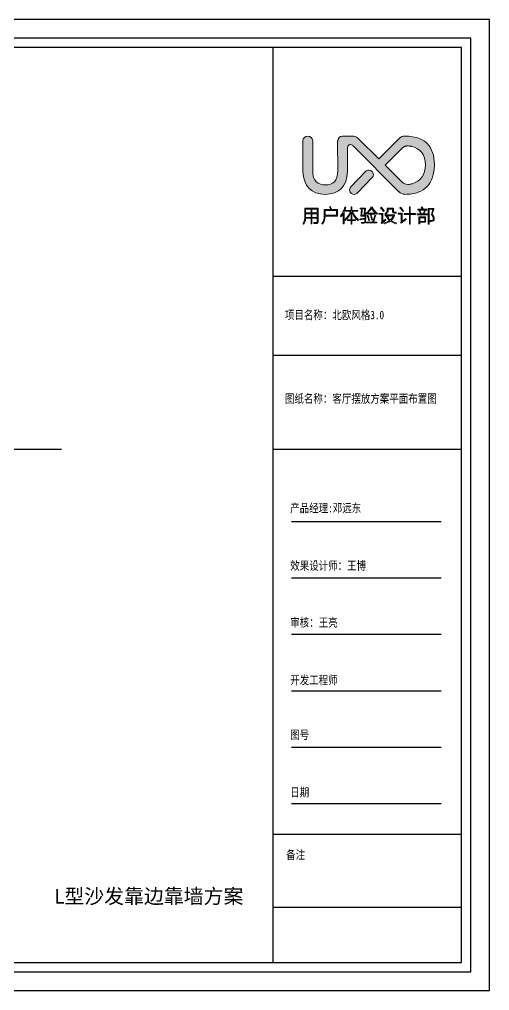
# Model space of a CAD drawing. Extents: x 96704 to 336282, y 34580 to 122302.
# Drawn here: x 181099 to 186540, y 93341 to 104589 of the extents above; entities that cross this region are included whole.
import ezdxf

# ---------------------------------------------------------------- set-up
doc = ezdxf.new("R2010")
doc.units = 0
doc.header["$LTSCALE"] = 1000
doc.header["$MEASUREMENT"] = 0
for name, color, linetype in [('_U+56FE_U+5C42 1', 7, 'Continuous'), ('PUB_DIM', 3, 'Continuous'), ('PUB_TEXT', 7, 'Continuous')]:
    doc.layers.add(name, color=color, linetype=linetype)
doc.styles.add('_TCH_DIM', font='SIMPLEX', dxfattribs={"bigfont": 'GBCBIG'})
doc.styles.get("Standard").update_dxf_attribs({"font": 'gbenor.shx', "bigfont": 'gbcbig.shx'})
doc.styles.add('WJ', font='', dxfattribs={"width": 0.8, "height": 135})
doc.styles.get('WJ').set_extended_font_data('FangSong_GB2312')
doc.dimstyles.new('ISO-25', dxfattribs={"dimtxt": 2.5, "dimasz": 2.5, "dimexe": 1.25, "dimexo": 0.625, "dimtad": 1, "dimtxsty": 'Standard', "dimcen": 2.5, "dimadec": 0, "dimazin": 0, "dimtfac": 1, "dimtmove": 0, "dimatfit": 3, "dimfxl": 1, "dimarcsym": 0})

# ---------------------------------------------------------------- blocks, each defined once
blk = doc.blocks.new('block 3')
at = {"layer": '_U+56FE_U+5C42 1'}
h = blk.add_hatch(color=251, dxfattribs=at)
h.dxf.hatch_style = 2
edge = h.paths.add_edge_path()
edge.add_spline(control_points=[(83, -165.97), (83.54, -165.97), (83.64, -165.85), (83.64, -165.39), (83.64, -165.39), (83.64, -164.17), (83.64, -164.17), (83.64, -164.17), (81.39, -164.17), (81.39, -164.17), (81.39, -164.17), (81.39, -166.43), (81.39, -166.43), (81.39, -166.43), (81.02, -166.43), (81.02, -166.43), (81.02, -166.43), (81.02, -164.17), (81.02, -164.17), (81.02, -164.17), (78.75, -164.17), (78.75, -164.17), (78.69, -165.15), (78.46, -165.75), (77.94, -166.61), (77.94, -166.61), (77.58, -166.43), (77.58, -166.43), (78.29, -165.35), (78.4, -164.82), (78.4, -163.1), (78.4, -163.1), (78.4, -159.99), (78.4, -159.99), (78.4, -159.99), (84.02, -159.99), (84.02, -159.99), (84.02, -159.99), (84.02, -165.51), (84.02, -165.51), (84.02, -166.15), (83.82, -166.34), (83.12, -166.34), (83.12, -166.34), (82.23, -166.34), (82.23, -166.34), (82.23, -166.34), (82.17, -165.97), (82.17, -165.97), (82.17, -165.97), (83, -165.97), (83, -165.97)], knot_values=[0, 0, 0, 0, 1, 1, 1, 2, 2, 2, 3, 3, 3, 4, 4, 4, 5, 5, 5, 6, 6, 6, 7, 7, 7, 8, 8, 8, 9, 9, 9, 10, 10, 10, 11, 11, 11, 12, 12, 12, 13, 13, 13, 14, 14, 14, 15, 15, 15, 16, 16, 16, 17, 17, 17, 17], degree=3, periodic=0)
edge = h.paths.add_edge_path()
edge.add_spline(control_points=[(78.78, -163.81), (78.78, -163.81), (81.02, -163.81), (81.02, -163.81), (81.02, -163.81), (81.02, -162.3), (81.02, -162.3), (81.02, -162.3), (78.78, -162.3), (78.78, -162.3), (78.78, -162.3), (78.78, -163.23), (78.78, -163.23), (78.78, -163.43), (78.78, -163.63), (78.78, -163.81)], knot_values=[0, 0, 0, 0, 1, 1, 1, 2, 2, 2, 3, 3, 3, 4, 4, 4, 5, 5, 5, 5], degree=3, periodic=0)
h.paths.add_polyline_path([(78.78, -161.94), (81.02, -161.94), (81.02, -160.36), (78.78, -160.36)])
h.paths.add_polyline_path([(81.39, -160.36), (81.39, -161.94), (83.64, -161.94), (83.64, -160.36)])
h.paths.add_polyline_path([(81.39, -163.81), (83.64, -163.81), (83.64, -162.3), (81.39, -162.3)])
h = blk.add_hatch(color=251, dxfattribs=at)
h.dxf.hatch_style = 2
edge = h.paths.add_edge_path()
edge.add_spline(control_points=[(89.72, -160.53), (89.72, -160.53), (92, -160.53), (92, -160.53), (92, -160.53), (92, -163.29), (92, -163.29), (92, -163.29), (86.89, -163.29), (86.89, -163.29), (86.83, -164.83), (86.58, -165.54), (85.88, -166.56), (85.88, -166.56), (85.51, -166.36), (85.51, -166.36), (86.33, -165.24), (86.52, -164.54), (86.52, -162.49), (86.52, -162.49), (86.52, -160.53), (86.52, -160.53), (86.52, -160.53), (89.26, -160.53), (89.26, -160.53), (89.26, -160.53), (88.66, -159.41), (88.66, -159.41), (88.66, -159.41), (89.06, -159.28), (89.06, -159.28), (89.06, -159.28), (89.72, -160.53), (89.72, -160.53)], knot_values=[0, 0, 0, 0, 1, 1, 1, 2, 2, 2, 3, 3, 3, 4, 4, 4, 5, 5, 5, 6, 6, 6, 7, 7, 7, 8, 8, 8, 9, 9, 9, 10, 10, 10, 11, 11, 11, 11], degree=3, periodic=0)
edge = h.paths.add_edge_path()
edge.add_spline(control_points=[(86.9, -162.92), (86.9, -162.92), (91.62, -162.92), (91.62, -162.92), (91.62, -162.92), (91.62, -160.88), (91.62, -160.88), (91.62, -160.88), (86.9, -160.88), (86.9, -160.88), (86.9, -160.88), (86.9, -162.41), (86.9, -162.41), (86.9, -162.6), (86.9, -162.76), (86.9, -162.92)], knot_values=[0, 0, 0, 0, 1, 1, 1, 2, 2, 2, 3, 3, 3, 4, 4, 4, 5, 5, 5, 5], degree=3, periodic=0)
h = blk.add_hatch(color=251, dxfattribs=at)
h.dxf.hatch_style = 2
edge = h.paths.add_edge_path()
edge.add_spline(control_points=[(94.47, -162.05), (94.18, -162.6), (93.86, -163.11), (93.52, -163.54), (93.52, -163.54), (93.36, -163.13), (93.36, -163.13), (94.04, -162.23), (94.71, -160.85), (95.12, -159.48), (95.12, -159.48), (95.49, -159.54), (95.49, -159.54), (95.31, -160.15), (95.1, -160.75), (94.84, -161.31), (94.84, -161.31), (94.84, -166.53), (94.84, -166.53), (94.84, -166.53), (94.47, -166.53), (94.47, -166.53), (94.47, -166.53), (94.47, -162.05), (94.47, -162.05)], knot_values=[0, 0, 0, 0, 1, 1, 1, 2, 2, 2, 3, 3, 3, 4, 4, 4, 5, 5, 5, 6, 6, 6, 7, 7, 7, 8, 8, 8, 8], degree=3, periodic=0)
edge = h.paths.add_edge_path()
edge.add_spline(control_points=[(97.71, -165.11), (97.71, -165.11), (96.23, -165.11), (96.23, -165.11), (96.23, -165.11), (96.23, -164.76), (96.23, -164.76), (96.23, -164.76), (97.71, -164.76), (97.71, -164.76), (97.71, -164.76), (97.71, -161.48), (97.71, -161.48), (97.2, -162.84), (96.44, -163.98), (95.27, -165.12), (95.27, -165.12), (95.05, -164.79), (95.05, -164.79), (96.19, -163.73), (96.94, -162.61), (97.47, -161.25), (97.47, -161.25), (95.46, -161.25), (95.46, -161.25), (95.46, -161.25), (95.46, -160.88), (95.46, -160.88), (95.46, -160.88), (97.71, -160.88), (97.71, -160.88), (97.71, -160.88), (97.71, -159.41), (97.71, -159.41), (97.71, -159.41), (98.08, -159.41), (98.08, -159.41), (98.08, -159.41), (98.08, -160.88), (98.08, -160.88), (98.08, -160.88), (100.51, -160.88), (100.51, -160.88), (100.51, -160.88), (100.51, -161.25), (100.51, -161.25), (100.51, -161.25), (98.33, -161.25), (98.33, -161.25), (98.85, -162.61), (99.71, -163.83), (100.79, -164.77), (100.79, -164.77), (100.51, -165.11), (100.51, -165.11), (99.43, -164.11), (98.57, -162.78), (98.08, -161.41), (98.08, -161.41), (98.08, -164.76), (98.08, -164.76), (98.08, -164.76), (99.54, -164.76), (99.54, -164.76), (99.54, -164.76), (99.54, -165.11), (99.54, -165.11), (99.54, -165.11), (98.08, -165.11), (98.08, -165.11), (98.08, -165.11), (98.08, -166.58), (98.08, -166.58), (98.08, -166.58), (97.71, -166.58), (97.71, -166.58), (97.71, -166.58), (97.71, -165.11), (97.71, -165.11)], knot_values=[0, 0, 0, 0, 1, 1, 1, 2, 2, 2, 3, 3, 3, 4, 4, 4, 5, 5, 5, 6, 6, 6, 7, 7, 7, 8, 8, 8, 9, 9, 9, 10, 10, 10, 11, 11, 11, 12, 12, 12, 13, 13, 13, 14, 14, 14, 15, 15, 15, 16, 16, 16, 17, 17, 17, 18, 18, 18, 19, 19, 19, 20, 20, 20, 21, 21, 21, 22, 22, 22, 23, 23, 23, 24, 24, 24, 25, 25, 25, 26, 26, 26, 26], degree=3, periodic=0)
h = blk.add_hatch(color=251, dxfattribs=at)
h.dxf.hatch_style = 2
edge = h.paths.add_edge_path()
edge.add_spline(control_points=[(101.34, -164.82), (101.34, -164.82), (101.32, -164.49), (101.32, -164.49), (101.56, -164.45), (103.02, -164.21), (103.22, -164.17), (103.22, -164.17), (103.23, -164.49), (103.23, -164.49), (103.06, -164.52), (101.57, -164.78), (101.34, -164.82)], knot_values=[0, 0, 0, 0, 1, 1, 1, 2, 2, 2, 3, 3, 3, 4, 4, 4, 4], degree=3, periodic=0)
edge = h.paths.add_edge_path()
edge.add_spline(control_points=[(102.68, -165.94), (103.28, -165.94), (103.43, -165.82), (103.44, -165.31), (103.44, -165.31), (103.53, -163.22), (103.53, -163.22), (103.53, -163.22), (101.85, -163.22), (101.85, -163.22), (101.85, -163.22), (102.03, -160.68), (102.03, -160.68), (102.03, -160.68), (102.35, -160.68), (102.35, -160.68), (102.35, -160.68), (102.19, -162.91), (102.19, -162.91), (102.19, -162.91), (103.18, -162.91), (103.18, -162.91), (103.18, -162.91), (103.37, -160.25), (103.37, -160.25), (103.37, -160.25), (101.5, -160.25), (101.5, -160.25), (101.5, -160.25), (101.5, -159.92), (101.5, -159.92), (101.5, -159.92), (103.7, -159.92), (103.7, -159.92), (103.7, -159.92), (103.51, -162.91), (103.51, -162.91), (103.51, -162.91), (103.86, -162.91), (103.86, -162.91), (103.84, -163.5), (103.8, -164.65), (103.76, -165.42), (103.73, -166.08), (103.52, -166.24), (102.77, -166.24), (102.77, -166.24), (102.01, -166.24), (102.01, -166.24), (102.01, -166.24), (101.96, -165.94), (101.96, -165.94), (101.96, -165.94), (102.68, -165.94), (102.68, -165.94)], knot_values=[0, 0, 0, 0, 1, 1, 1, 2, 2, 2, 3, 3, 3, 4, 4, 4, 5, 5, 5, 6, 6, 6, 7, 7, 7, 8, 8, 8, 9, 9, 9, 10, 10, 10, 11, 11, 11, 12, 12, 12, 13, 13, 13, 14, 14, 14, 15, 15, 15, 16, 16, 16, 17, 17, 17, 18, 18, 18, 18], degree=3, periodic=0)
edge = h.paths.add_edge_path()
edge.add_spline(control_points=[(106.27, -159.92), (105.72, -160.86), (105.01, -161.69), (104.02, -162.43), (104.02, -162.43), (103.8, -162.15), (103.8, -162.15), (104.82, -161.39), (105.56, -160.52), (106.05, -159.54), (106.05, -159.54), (106.49, -159.54), (106.49, -159.54), (106.98, -160.56), (107.73, -161.42), (108.73, -162.15), (108.73, -162.15), (108.51, -162.43), (108.51, -162.43), (107.53, -161.7), (106.82, -160.87), (106.27, -159.92)], knot_values=[0, 0, 0, 0, 1, 1, 1, 2, 2, 2, 3, 3, 3, 4, 4, 4, 5, 5, 5, 6, 6, 6, 7, 7, 7, 7], degree=3, periodic=0)
edge = h.paths.add_edge_path()
edge.add_spline(control_points=[(107.05, -165.73), (107.05, -165.73), (108.51, -165.73), (108.51, -165.73), (108.51, -165.73), (108.51, -166.09), (108.51, -166.09), (108.51, -166.09), (104.02, -166.09), (104.02, -166.09), (104.02, -166.09), (104.02, -165.73), (104.02, -165.73), (104.02, -165.73), (106.71, -165.73), (106.71, -165.73), (107.02, -164.91), (107.43, -163.69), (107.68, -162.86), (107.68, -162.86), (107.99, -162.96), (107.99, -162.96), (107.74, -163.72), (107.34, -164.95), (107.05, -165.73)], knot_values=[0, 0, 0, 0, 1, 1, 1, 2, 2, 2, 3, 3, 3, 4, 4, 4, 5, 5, 5, 6, 6, 6, 7, 7, 7, 8, 8, 8, 8], degree=3, periodic=0)
edge = h.paths.add_edge_path()
edge.add_spline(control_points=[(104.48, -162.95), (104.48, -162.95), (104.77, -162.86), (104.77, -162.86), (104.94, -163.41), (105.26, -164.5), (105.4, -165.08), (105.4, -165.08), (105.1, -165.17), (105.1, -165.17), (104.95, -164.58), (104.64, -163.49), (104.48, -162.95)], knot_values=[0, 0, 0, 0, 1, 1, 1, 2, 2, 2, 3, 3, 3, 4, 4, 4, 4], degree=3, periodic=0)
h.paths.add_polyline_path([(104.77, -162.37), (104.77, -162.02), (107.77, -162.02), (107.77, -162.37)])
edge = h.paths.add_edge_path()
edge.add_spline(control_points=[(105.77, -162.86), (105.77, -162.86), (106.08, -162.78), (106.08, -162.78), (106.24, -163.27), (106.51, -164.28), (106.63, -164.82), (106.63, -164.82), (106.33, -164.9), (106.33, -164.9), (106.2, -164.36), (105.94, -163.37), (105.77, -162.86)], knot_values=[0, 0, 0, 0, 1, 1, 1, 2, 2, 2, 3, 3, 3, 4, 4, 4, 4], degree=3, periodic=0)
h = blk.add_hatch(color=251, dxfattribs=at)
h.dxf.hatch_style = 2
edge = h.paths.add_edge_path()
edge.add_spline(control_points=[(110.49, -166.28), (110.49, -166.28), (110.24, -166), (110.24, -166), (110.54, -165.85), (110.54, -165.7), (110.54, -165.54), (110.54, -165.54), (110.54, -162.45), (110.54, -162.45), (110.54, -162.45), (109.34, -162.45), (109.34, -162.45), (109.34, -162.45), (109.34, -162.09), (109.34, -162.09), (109.34, -162.09), (110.92, -162.09), (110.92, -162.09), (110.92, -162.09), (110.92, -165.47), (110.92, -165.47), (110.92, -165.47), (112.07, -164.56), (112.07, -164.56), (112.07, -164.56), (112.23, -164.9), (112.23, -164.9), (112.05, -165.03), (111.18, -165.72), (110.49, -166.28)], knot_values=[0, 0, 0, 0, 1, 1, 1, 2, 2, 2, 3, 3, 3, 4, 4, 4, 5, 5, 5, 6, 6, 6, 7, 7, 7, 8, 8, 8, 9, 9, 9, 10, 10, 10, 10], degree=3, periodic=0)
edge = h.paths.add_edge_path()
edge.add_spline(control_points=[(110.04, -159.82), (110.04, -159.82), (110.34, -159.58), (110.34, -159.58), (110.65, -159.93), (111.26, -160.64), (111.57, -161.03), (111.57, -161.03), (111.24, -161.29), (111.24, -161.29), (110.95, -160.91), (110.35, -160.18), (110.04, -159.82)], knot_values=[0, 0, 0, 0, 1, 1, 1, 2, 2, 2, 3, 3, 3, 4, 4, 4, 4], degree=3, periodic=0)
edge = h.paths.add_edge_path()
edge.add_spline(control_points=[(115.81, -162.73), (115.81, -162.73), (115.81, -163.07), (115.81, -163.07), (115.53, -163.84), (115.07, -164.5), (114.38, -165.07), (114.95, -165.47), (115.68, -165.81), (116.59, -166.12), (116.59, -166.12), (116.43, -166.49), (116.43, -166.49), (115.48, -166.14), (114.71, -165.75), (114.08, -165.3), (113.45, -165.75), (112.65, -166.15), (111.65, -166.52), (111.65, -166.52), (111.44, -166.17), (111.44, -166.17), (112.4, -165.84), (113.17, -165.47), (113.77, -165.06), (113.14, -164.53), (112.69, -163.93), (112.38, -163.22), (112.38, -163.22), (112.63, -163.07), (112.63, -163.07), (112.63, -163.07), (111.93, -163.07), (111.93, -163.07), (111.93, -163.07), (111.93, -162.73), (111.93, -162.73), (111.93, -162.73), (115.81, -162.73), (115.81, -162.73)], knot_values=[0, 0, 0, 0, 1, 1, 1, 2, 2, 2, 3, 3, 3, 4, 4, 4, 5, 5, 5, 6, 6, 6, 7, 7, 7, 8, 8, 8, 9, 9, 9, 10, 10, 10, 11, 11, 11, 12, 12, 12, 13, 13, 13, 13], degree=3, periodic=0)
edge = h.paths.add_edge_path()
edge.add_spline(control_points=[(115.68, -161.98), (115.16, -162), (114.97, -161.86), (114.97, -161.37), (114.97, -161.37), (114.97, -160.29), (114.97, -160.29), (114.97, -160.29), (113.18, -160.29), (113.18, -160.29), (113.18, -160.29), (113.18, -160.83), (113.18, -160.83), (113.18, -161.4), (112.88, -161.95), (112.09, -162.45), (112.09, -162.45), (111.83, -162.18), (111.83, -162.18), (112.59, -161.69), (112.82, -161.27), (112.82, -160.67), (112.82, -160.67), (112.82, -159.95), (112.82, -159.95), (112.82, -159.95), (115.34, -159.95), (115.34, -159.95), (115.34, -159.95), (115.34, -161.21), (115.34, -161.21), (115.34, -161.56), (115.46, -161.63), (115.84, -161.63), (115.84, -161.63), (116.56, -161.63), (116.56, -161.63), (116.56, -161.63), (116.52, -161.98), (116.52, -161.98), (116.52, -161.98), (115.68, -161.98), (115.68, -161.98)], knot_values=[0, 0, 0, 0, 1, 1, 1, 2, 2, 2, 3, 3, 3, 4, 4, 4, 5, 5, 5, 6, 6, 6, 7, 7, 7, 8, 8, 8, 9, 9, 9, 10, 10, 10, 11, 11, 11, 12, 12, 12, 13, 13, 13, 14, 14, 14, 14], degree=3, periodic=0)
edge = h.paths.add_edge_path()
edge.add_spline(control_points=[(114.07, -164.84), (114.73, -164.33), (115.15, -163.74), (115.4, -163.07), (115.4, -163.07), (112.72, -163.07), (112.72, -163.07), (113.03, -163.77), (113.46, -164.35), (114.07, -164.84)], knot_values=[0, 0, 0, 0, 1, 1, 1, 2, 2, 2, 3, 3, 3, 3], degree=3, periodic=0)
h = blk.add_hatch(color=251, dxfattribs=at)
h.dxf.hatch_style = 2
edge = h.paths.add_edge_path()
edge.add_spline(control_points=[(118.53, -166.25), (118.53, -166.25), (118.29, -165.98), (118.29, -165.98), (118.6, -165.82), (118.6, -165.68), (118.6, -165.51), (118.6, -165.51), (118.6, -162.4), (118.6, -162.4), (118.6, -162.4), (117.32, -162.4), (117.32, -162.4), (117.32, -162.4), (117.32, -162.02), (117.32, -162.02), (117.32, -162.02), (118.98, -162.02), (118.98, -162.02), (118.98, -162.02), (118.98, -165.45), (118.98, -165.45), (118.98, -165.45), (120.54, -164.27), (120.54, -164.27), (120.54, -164.27), (120.67, -164.64), (120.67, -164.64), (120.42, -164.82), (119.3, -165.62), (118.53, -166.25)], knot_values=[0, 0, 0, 0, 1, 1, 1, 2, 2, 2, 3, 3, 3, 4, 4, 4, 5, 5, 5, 6, 6, 6, 7, 7, 7, 8, 8, 8, 9, 9, 9, 10, 10, 10, 10], degree=3, periodic=0)
edge = h.paths.add_edge_path()
edge.add_spline(control_points=[(118.07, -159.74), (118.07, -159.74), (118.37, -159.51), (118.37, -159.51), (118.7, -159.89), (119.34, -160.69), (119.64, -161.07), (119.64, -161.07), (119.32, -161.31), (119.32, -161.31), (119.03, -160.95), (118.4, -160.13), (118.07, -159.74)], knot_values=[0, 0, 0, 0, 1, 1, 1, 2, 2, 2, 3, 3, 3, 4, 4, 4, 4], degree=3, periodic=0)
h.paths.add_polyline_path([(122.02, -162.59), (119.84, -162.59), (119.84, -162.21), (122.02, -162.21), (122.02, -159.41), (122.4, -159.41), (122.4, -162.21), (124.6, -162.21), (124.6, -162.59), (122.4, -162.59), (122.4, -166.56), (122.02, -166.56)])
h = blk.add_hatch(color=251, dxfattribs=at)
h.dxf.hatch_style = 2
edge = h.paths.add_edge_path()
edge.add_spline(control_points=[(128.06, -162.32), (128.06, -162.32), (129.46, -162.32), (129.46, -162.32), (129.46, -162.32), (129.46, -162.68), (129.46, -162.68), (129.46, -162.68), (125.29, -162.68), (125.29, -162.68), (125.29, -162.68), (125.29, -162.32), (125.29, -162.32), (125.29, -162.32), (127.68, -162.32), (127.68, -162.32), (127.91, -161.9), (128.15, -161.39), (128.32, -160.98), (128.32, -160.98), (128.64, -161.09), (128.64, -161.09), (128.48, -161.48), (128.27, -161.92), (128.06, -162.32)], knot_values=[0, 0, 0, 0, 1, 1, 1, 2, 2, 2, 3, 3, 3, 4, 4, 4, 5, 5, 5, 6, 6, 6, 7, 7, 7, 8, 8, 8, 8], degree=3, periodic=0)
h.paths.add_polyline_path([(125.52, -160.75), (125.52, -160.41), (129.25, -160.41), (129.25, -160.75)])
h.paths.add_polyline_path([(125.97, -163.6), (128.8, -163.6), (128.8, -165.84), (126.32, -165.84), (126.32, -166.43), (125.97, -166.43)])
edge = h.paths.add_edge_path()
edge.add_spline(control_points=[(126.13, -161.12), (126.13, -161.12), (126.44, -160.98), (126.44, -160.98), (126.63, -161.31), (126.8, -161.66), (126.98, -162.04), (126.98, -162.04), (126.65, -162.17), (126.65, -162.17), (126.49, -161.8), (126.33, -161.46), (126.13, -161.12)], knot_values=[0, 0, 0, 0, 1, 1, 1, 2, 2, 2, 3, 3, 3, 4, 4, 4, 4], degree=3, periodic=0)
h.paths.add_polyline_path([(126.32, -165.49), (128.44, -165.49), (128.44, -163.94), (126.32, -163.94)])
edge = h.paths.add_edge_path()
edge.add_spline(control_points=[(126.92, -159.48), (126.92, -159.48), (127.27, -159.32), (127.27, -159.32), (127.46, -159.63), (127.62, -159.9), (127.78, -160.24), (127.78, -160.24), (127.42, -160.4), (127.42, -160.4), (127.28, -160.08), (127.12, -159.8), (126.92, -159.48)], knot_values=[0, 0, 0, 0, 1, 1, 1, 2, 2, 2, 3, 3, 3, 4, 4, 4, 4], degree=3, periodic=0)
edge = h.paths.add_edge_path()
edge.add_spline(control_points=[(129.91, -160.01), (129.91, -160.01), (132.25, -160.01), (132.25, -160.01), (132.25, -160.01), (132.25, -160.37), (132.25, -160.37), (132.25, -160.37), (131.58, -162.5), (131.58, -162.5), (132.15, -163.22), (132.36, -163.71), (132.36, -164.3), (132.36, -165.13), (132.03, -165.46), (131.17, -165.46), (131.17, -165.46), (130.71, -165.46), (130.71, -165.46), (130.71, -165.46), (130.63, -165.11), (130.63, -165.11), (130.63, -165.11), (131.06, -165.11), (131.06, -165.11), (131.74, -165.11), (131.99, -164.88), (131.99, -164.25), (131.99, -163.73), (131.77, -163.23), (131.21, -162.57), (131.21, -162.57), (131.86, -160.37), (131.86, -160.37), (131.86, -160.37), (130.28, -160.37), (130.28, -160.37), (130.28, -160.37), (130.28, -166.59), (130.28, -166.59), (130.28, -166.59), (129.91, -166.59), (129.91, -166.59), (129.91, -166.59), (129.91, -160.01), (129.91, -160.01)], knot_values=[0, 0, 0, 0, 1, 1, 1, 2, 2, 2, 3, 3, 3, 4, 4, 4, 5, 5, 5, 6, 6, 6, 7, 7, 7, 8, 8, 8, 9, 9, 9, 10, 10, 10, 11, 11, 11, 12, 12, 12, 13, 13, 13, 14, 14, 14, 15, 15, 15, 15], degree=3, periodic=0)
at = {"layer": '_U+56FE_U+5C42 1', "lineweight": 0}
for points in [[(78.78, -161.94), (81.02, -161.94), (81.02, -160.36), (78.78, -160.36), (78.78, -161.94)], [(81.39, -160.36), (81.39, -161.94), (83.64, -161.94), (83.64, -160.36), (81.39, -160.36)], [(104.77, -162.37), (104.77, -162.02), (107.77, -162.02), (107.77, -162.37), (104.77, -162.37)], [(122.02, -162.59), (119.84, -162.59), (119.84, -162.21), (122.02, -162.21), (122.02, -159.41), (122.4, -159.41), (122.4, -162.21), (124.6, -162.21), (124.6, -162.59), (122.4, -162.59), (122.4, -166.56), (122.02, -166.56), (122.02, -162.59)], [(125.52, -160.75), (125.52, -160.41), (129.25, -160.41), (129.25, -160.75), (125.52, -160.75)], [(81.39, -163.81), (83.64, -163.81), (83.64, -162.3), (81.39, -162.3), (81.39, -163.81)], [(125.97, -163.6), (128.8, -163.6), (128.8, -165.84), (126.32, -165.84), (126.32, -166.43), (125.97, -166.43), (125.97, -163.6)], [(126.32, -165.49), (128.44, -165.49), (128.44, -163.94), (126.32, -163.94), (126.32, -165.49)]]:
    blk.add_lwpolyline(points, dxfattribs=at)
for points, knots in [([(83, -165.97), (83.54, -165.97), (83.64, -165.85), (83.64, -165.39), (83.64, -165.39), (83.64, -164.17), (83.64, -164.17), (83.64, -164.17), (81.39, -164.17), (81.39, -164.17), (81.39, -164.17), (81.39, -166.43), (81.39, -166.43), (81.39, -166.43), (81.02, -166.43), (81.02, -166.43), (81.02, -166.43), (81.02, -164.17), (81.02, -164.17), (81.02, -164.17), (78.75, -164.17), (78.75, -164.17), (78.69, -165.15), (78.46, -165.75), (77.94, -166.61), (77.94, -166.61), (77.58, -166.43), (77.58, -166.43), (78.29, -165.35), (78.4, -164.82), (78.4, -163.1), (78.4, -163.1), (78.4, -159.99), (78.4, -159.99), (78.4, -159.99), (84.02, -159.99), (84.02, -159.99), (84.02, -159.99), (84.02, -165.51), (84.02, -165.51), (84.02, -166.15), (83.82, -166.34), (83.12, -166.34), (83.12, -166.34), (82.23, -166.34), (82.23, -166.34), (82.23, -166.34), (82.17, -165.97), (82.17, -165.97), (82.17, -165.97), (83, -165.97), (83, -165.97)], [0, 0, 0, 0, 1, 1, 1, 2, 2, 2, 3, 3, 3, 4, 4, 4, 5, 5, 5, 6, 6, 6, 7, 7, 7, 8, 8, 8, 9, 9, 9, 10, 10, 10, 11, 11, 11, 12, 12, 12, 13, 13, 13, 14, 14, 14, 15, 15, 15, 16, 16, 16, 17, 17, 17, 17]), ([(89.72, -160.53), (89.72, -160.53), (92, -160.53), (92, -160.53), (92, -160.53), (92, -163.29), (92, -163.29), (92, -163.29), (86.89, -163.29), (86.89, -163.29), (86.83, -164.83), (86.58, -165.54), (85.88, -166.56), (85.88, -166.56), (85.51, -166.36), (85.51, -166.36), (86.33, -165.24), (86.52, -164.54), (86.52, -162.49), (86.52, -162.49), (86.52, -160.53), (86.52, -160.53), (86.52, -160.53), (89.26, -160.53), (89.26, -160.53), (89.26, -160.53), (88.66, -159.41), (88.66, -159.41), (88.66, -159.41), (89.06, -159.28), (89.06, -159.28), (89.06, -159.28), (89.72, -160.53), (89.72, -160.53)], [0, 0, 0, 0, 1, 1, 1, 2, 2, 2, 3, 3, 3, 4, 4, 4, 5, 5, 5, 6, 6, 6, 7, 7, 7, 8, 8, 8, 9, 9, 9, 10, 10, 10, 11, 11, 11, 11]), ([(86.9, -162.92), (86.9, -162.92), (91.62, -162.92), (91.62, -162.92), (91.62, -162.92), (91.62, -160.88), (91.62, -160.88), (91.62, -160.88), (86.9, -160.88), (86.9, -160.88), (86.9, -160.88), (86.9, -162.41), (86.9, -162.41), (86.9, -162.6), (86.9, -162.76), (86.9, -162.92)], [0, 0, 0, 0, 1, 1, 1, 2, 2, 2, 3, 3, 3, 4, 4, 4, 5, 5, 5, 5]), ([(94.47, -162.05), (94.18, -162.6), (93.86, -163.11), (93.52, -163.54), (93.52, -163.54), (93.36, -163.13), (93.36, -163.13), (94.04, -162.23), (94.71, -160.85), (95.12, -159.48), (95.12, -159.48), (95.49, -159.54), (95.49, -159.54), (95.31, -160.15), (95.1, -160.75), (94.84, -161.31), (94.84, -161.31), (94.84, -166.53), (94.84, -166.53), (94.84, -166.53), (94.47, -166.53), (94.47, -166.53), (94.47, -166.53), (94.47, -162.05), (94.47, -162.05)], [0, 0, 0, 0, 1, 1, 1, 2, 2, 2, 3, 3, 3, 4, 4, 4, 5, 5, 5, 6, 6, 6, 7, 7, 7, 8, 8, 8, 8]), ([(97.71, -165.11), (97.71, -165.11), (96.23, -165.11), (96.23, -165.11), (96.23, -165.11), (96.23, -164.76), (96.23, -164.76), (96.23, -164.76), (97.71, -164.76), (97.71, -164.76), (97.71, -164.76), (97.71, -161.48), (97.71, -161.48), (97.2, -162.84), (96.44, -163.98), (95.27, -165.12), (95.27, -165.12), (95.05, -164.79), (95.05, -164.79), (96.19, -163.73), (96.94, -162.61), (97.47, -161.25), (97.47, -161.25), (95.46, -161.25), (95.46, -161.25), (95.46, -161.25), (95.46, -160.88), (95.46, -160.88), (95.46, -160.88), (97.71, -160.88), (97.71, -160.88), (97.71, -160.88), (97.71, -159.41), (97.71, -159.41), (97.71, -159.41), (98.08, -159.41), (98.08, -159.41), (98.08, -159.41), (98.08, -160.88), (98.08, -160.88), (98.08, -160.88), (100.51, -160.88), (100.51, -160.88), (100.51, -160.88), (100.51, -161.25), (100.51, -161.25), (100.51, -161.25), (98.33, -161.25), (98.33, -161.25), (98.85, -162.61), (99.71, -163.83), (100.79, -164.77), (100.79, -164.77), (100.51, -165.11), (100.51, -165.11), (99.43, -164.11), (98.57, -162.78), (98.08, -161.41), (98.08, -161.41), (98.08, -164.76), (98.08, -164.76), (98.08, -164.76), (99.54, -164.76), (99.54, -164.76), (99.54, -164.76), (99.54, -165.11), (99.54, -165.11), (99.54, -165.11), (98.08, -165.11), (98.08, -165.11), (98.08, -165.11), (98.08, -166.58), (98.08, -166.58), (98.08, -166.58), (97.71, -166.58), (97.71, -166.58), (97.71, -166.58), (97.71, -165.11), (97.71, -165.11)], [0, 0, 0, 0, 1, 1, 1, 2, 2, 2, 3, 3, 3, 4, 4, 4, 5, 5, 5, 6, 6, 6, 7, 7, 7, 8, 8, 8, 9, 9, 9, 10, 10, 10, 11, 11, 11, 12, 12, 12, 13, 13, 13, 14, 14, 14, 15, 15, 15, 16, 16, 16, 17, 17, 17, 18, 18, 18, 19, 19, 19, 20, 20, 20, 21, 21, 21, 22, 22, 22, 23, 23, 23, 24, 24, 24, 25, 25, 25, 26, 26, 26, 26]), ([(102.68, -165.94), (103.28, -165.94), (103.43, -165.82), (103.44, -165.31), (103.44, -165.31), (103.53, -163.22), (103.53, -163.22), (103.53, -163.22), (101.85, -163.22), (101.85, -163.22), (101.85, -163.22), (102.03, -160.68), (102.03, -160.68), (102.03, -160.68), (102.35, -160.68), (102.35, -160.68), (102.35, -160.68), (102.19, -162.91), (102.19, -162.91), (102.19, -162.91), (103.18, -162.91), (103.18, -162.91), (103.18, -162.91), (103.37, -160.25), (103.37, -160.25), (103.37, -160.25), (101.5, -160.25), (101.5, -160.25), (101.5, -160.25), (101.5, -159.92), (101.5, -159.92), (101.5, -159.92), (103.7, -159.92), (103.7, -159.92), (103.7, -159.92), (103.51, -162.91), (103.51, -162.91), (103.51, -162.91), (103.86, -162.91), (103.86, -162.91), (103.84, -163.5), (103.8, -164.65), (103.76, -165.42), (103.73, -166.08), (103.52, -166.24), (102.77, -166.24), (102.77, -166.24), (102.01, -166.24), (102.01, -166.24), (102.01, -166.24), (101.96, -165.94), (101.96, -165.94), (101.96, -165.94), (102.68, -165.94), (102.68, -165.94)], [0, 0, 0, 0, 1, 1, 1, 2, 2, 2, 3, 3, 3, 4, 4, 4, 5, 5, 5, 6, 6, 6, 7, 7, 7, 8, 8, 8, 9, 9, 9, 10, 10, 10, 11, 11, 11, 12, 12, 12, 13, 13, 13, 14, 14, 14, 15, 15, 15, 16, 16, 16, 17, 17, 17, 18, 18, 18, 18]), ([(106.27, -159.92), (105.72, -160.86), (105.01, -161.69), (104.02, -162.43), (104.02, -162.43), (103.8, -162.15), (103.8, -162.15), (104.82, -161.39), (105.56, -160.52), (106.05, -159.54), (106.05, -159.54), (106.49, -159.54), (106.49, -159.54), (106.98, -160.56), (107.73, -161.42), (108.73, -162.15), (108.73, -162.15), (108.51, -162.43), (108.51, -162.43), (107.53, -161.7), (106.82, -160.87), (106.27, -159.92)], [0, 0, 0, 0, 1, 1, 1, 2, 2, 2, 3, 3, 3, 4, 4, 4, 5, 5, 5, 6, 6, 6, 7, 7, 7, 7]), ([(110.49, -166.28), (110.49, -166.28), (110.24, -166), (110.24, -166), (110.54, -165.85), (110.54, -165.7), (110.54, -165.54), (110.54, -165.54), (110.54, -162.45), (110.54, -162.45), (110.54, -162.45), (109.34, -162.45), (109.34, -162.45), (109.34, -162.45), (109.34, -162.09), (109.34, -162.09), (109.34, -162.09), (110.92, -162.09), (110.92, -162.09), (110.92, -162.09), (110.92, -165.47), (110.92, -165.47), (110.92, -165.47), (112.07, -164.56), (112.07, -164.56), (112.07, -164.56), (112.23, -164.9), (112.23, -164.9), (112.05, -165.03), (111.18, -165.72), (110.49, -166.28)], [0, 0, 0, 0, 1, 1, 1, 2, 2, 2, 3, 3, 3, 4, 4, 4, 5, 5, 5, 6, 6, 6, 7, 7, 7, 8, 8, 8, 9, 9, 9, 10, 10, 10, 10]), ([(110.04, -159.82), (110.04, -159.82), (110.34, -159.58), (110.34, -159.58), (110.65, -159.93), (111.26, -160.64), (111.57, -161.03), (111.57, -161.03), (111.24, -161.29), (111.24, -161.29), (110.95, -160.91), (110.35, -160.18), (110.04, -159.82)], [0, 0, 0, 0, 1, 1, 1, 2, 2, 2, 3, 3, 3, 4, 4, 4, 4]), ([(115.68, -161.98), (115.16, -162), (114.97, -161.86), (114.97, -161.37), (114.97, -161.37), (114.97, -160.29), (114.97, -160.29), (114.97, -160.29), (113.18, -160.29), (113.18, -160.29), (113.18, -160.29), (113.18, -160.83), (113.18, -160.83), (113.18, -161.4), (112.88, -161.95), (112.09, -162.45), (112.09, -162.45), (111.83, -162.18), (111.83, -162.18), (112.59, -161.69), (112.82, -161.27), (112.82, -160.67), (112.82, -160.67), (112.82, -159.95), (112.82, -159.95), (112.82, -159.95), (115.34, -159.95), (115.34, -159.95), (115.34, -159.95), (115.34, -161.21), (115.34, -161.21), (115.34, -161.56), (115.46, -161.63), (115.84, -161.63), (115.84, -161.63), (116.56, -161.63), (116.56, -161.63), (116.56, -161.63), (116.52, -161.98), (116.52, -161.98), (116.52, -161.98), (115.68, -161.98), (115.68, -161.98)], [0, 0, 0, 0, 1, 1, 1, 2, 2, 2, 3, 3, 3, 4, 4, 4, 5, 5, 5, 6, 6, 6, 7, 7, 7, 8, 8, 8, 9, 9, 9, 10, 10, 10, 11, 11, 11, 12, 12, 12, 13, 13, 13, 14, 14, 14, 14]), ([(118.53, -166.25), (118.53, -166.25), (118.29, -165.98), (118.29, -165.98), (118.6, -165.82), (118.6, -165.68), (118.6, -165.51), (118.6, -165.51), (118.6, -162.4), (118.6, -162.4), (118.6, -162.4), (117.32, -162.4), (117.32, -162.4), (117.32, -162.4), (117.32, -162.02), (117.32, -162.02), (117.32, -162.02), (118.98, -162.02), (118.98, -162.02), (118.98, -162.02), (118.98, -165.45), (118.98, -165.45), (118.98, -165.45), (120.54, -164.27), (120.54, -164.27), (120.54, -164.27), (120.67, -164.64), (120.67, -164.64), (120.42, -164.82), (119.3, -165.62), (118.53, -166.25)], [0, 0, 0, 0, 1, 1, 1, 2, 2, 2, 3, 3, 3, 4, 4, 4, 5, 5, 5, 6, 6, 6, 7, 7, 7, 8, 8, 8, 9, 9, 9, 10, 10, 10, 10]), ([(118.07, -159.74), (118.07, -159.74), (118.37, -159.51), (118.37, -159.51), (118.7, -159.89), (119.34, -160.69), (119.64, -161.07), (119.64, -161.07), (119.32, -161.31), (119.32, -161.31), (119.03, -160.95), (118.4, -160.13), (118.07, -159.74)], [0, 0, 0, 0, 1, 1, 1, 2, 2, 2, 3, 3, 3, 4, 4, 4, 4]), ([(128.06, -162.32), (128.06, -162.32), (129.46, -162.32), (129.46, -162.32), (129.46, -162.32), (129.46, -162.68), (129.46, -162.68), (129.46, -162.68), (125.29, -162.68), (125.29, -162.68), (125.29, -162.68), (125.29, -162.32), (125.29, -162.32), (125.29, -162.32), (127.68, -162.32), (127.68, -162.32), (127.91, -161.9), (128.15, -161.39), (128.32, -160.98), (128.32, -160.98), (128.64, -161.09), (128.64, -161.09), (128.48, -161.48), (128.27, -161.92), (128.06, -162.32)], [0, 0, 0, 0, 1, 1, 1, 2, 2, 2, 3, 3, 3, 4, 4, 4, 5, 5, 5, 6, 6, 6, 7, 7, 7, 8, 8, 8, 8]), ([(126.13, -161.12), (126.13, -161.12), (126.44, -160.98), (126.44, -160.98), (126.63, -161.31), (126.8, -161.66), (126.98, -162.04), (126.98, -162.04), (126.65, -162.17), (126.65, -162.17), (126.49, -161.8), (126.33, -161.46), (126.13, -161.12)], [0, 0, 0, 0, 1, 1, 1, 2, 2, 2, 3, 3, 3, 4, 4, 4, 4]), ([(126.92, -159.48), (126.92, -159.48), (127.27, -159.32), (127.27, -159.32), (127.46, -159.63), (127.62, -159.9), (127.78, -160.24), (127.78, -160.24), (127.42, -160.4), (127.42, -160.4), (127.28, -160.08), (127.12, -159.8), (126.92, -159.48)], [0, 0, 0, 0, 1, 1, 1, 2, 2, 2, 3, 3, 3, 4, 4, 4, 4]), ([(129.91, -160.01), (129.91, -160.01), (132.25, -160.01), (132.25, -160.01), (132.25, -160.01), (132.25, -160.37), (132.25, -160.37), (132.25, -160.37), (131.58, -162.5), (131.58, -162.5), (132.15, -163.22), (132.36, -163.71), (132.36, -164.3), (132.36, -165.13), (132.03, -165.46), (131.17, -165.46), (131.17, -165.46), (130.71, -165.46), (130.71, -165.46), (130.71, -165.46), (130.63, -165.11), (130.63, -165.11), (130.63, -165.11), (131.06, -165.11), (131.06, -165.11), (131.74, -165.11), (131.99, -164.88), (131.99, -164.25), (131.99, -163.73), (131.77, -163.23), (131.21, -162.57), (131.21, -162.57), (131.86, -160.37), (131.86, -160.37), (131.86, -160.37), (130.28, -160.37), (130.28, -160.37), (130.28, -160.37), (130.28, -166.59), (130.28, -166.59), (130.28, -166.59), (129.91, -166.59), (129.91, -166.59), (129.91, -166.59), (129.91, -160.01), (129.91, -160.01)], [0, 0, 0, 0, 1, 1, 1, 2, 2, 2, 3, 3, 3, 4, 4, 4, 5, 5, 5, 6, 6, 6, 7, 7, 7, 8, 8, 8, 9, 9, 9, 10, 10, 10, 11, 11, 11, 12, 12, 12, 13, 13, 13, 14, 14, 14, 15, 15, 15, 15]), ([(78.78, -163.81), (78.78, -163.81), (81.02, -163.81), (81.02, -163.81), (81.02, -163.81), (81.02, -162.3), (81.02, -162.3), (81.02, -162.3), (78.78, -162.3), (78.78, -162.3), (78.78, -162.3), (78.78, -163.23), (78.78, -163.23), (78.78, -163.43), (78.78, -163.63), (78.78, -163.81)], [0, 0, 0, 0, 1, 1, 1, 2, 2, 2, 3, 3, 3, 4, 4, 4, 5, 5, 5, 5]), ([(101.34, -164.82), (101.34, -164.82), (101.32, -164.49), (101.32, -164.49), (101.56, -164.45), (103.02, -164.21), (103.22, -164.17), (103.22, -164.17), (103.23, -164.49), (103.23, -164.49), (103.06, -164.52), (101.57, -164.78), (101.34, -164.82)], [0, 0, 0, 0, 1, 1, 1, 2, 2, 2, 3, 3, 3, 4, 4, 4, 4]), ([(107.05, -165.73), (107.05, -165.73), (108.51, -165.73), (108.51, -165.73), (108.51, -165.73), (108.51, -166.09), (108.51, -166.09), (108.51, -166.09), (104.02, -166.09), (104.02, -166.09), (104.02, -166.09), (104.02, -165.73), (104.02, -165.73), (104.02, -165.73), (106.71, -165.73), (106.71, -165.73), (107.02, -164.91), (107.43, -163.69), (107.68, -162.86), (107.68, -162.86), (107.99, -162.96), (107.99, -162.96), (107.74, -163.72), (107.34, -164.95), (107.05, -165.73)], [0, 0, 0, 0, 1, 1, 1, 2, 2, 2, 3, 3, 3, 4, 4, 4, 5, 5, 5, 6, 6, 6, 7, 7, 7, 8, 8, 8, 8]), ([(104.48, -162.95), (104.48, -162.95), (104.77, -162.86), (104.77, -162.86), (104.94, -163.41), (105.26, -164.5), (105.4, -165.08), (105.4, -165.08), (105.1, -165.17), (105.1, -165.17), (104.95, -164.58), (104.64, -163.49), (104.48, -162.95)], [0, 0, 0, 0, 1, 1, 1, 2, 2, 2, 3, 3, 3, 4, 4, 4, 4]), ([(105.77, -162.86), (105.77, -162.86), (106.08, -162.78), (106.08, -162.78), (106.24, -163.27), (106.51, -164.28), (106.63, -164.82), (106.63, -164.82), (106.33, -164.9), (106.33, -164.9), (106.2, -164.36), (105.94, -163.37), (105.77, -162.86)], [0, 0, 0, 0, 1, 1, 1, 2, 2, 2, 3, 3, 3, 4, 4, 4, 4]), ([(115.81, -162.73), (115.81, -162.73), (115.81, -163.07), (115.81, -163.07), (115.53, -163.84), (115.07, -164.5), (114.38, -165.07), (114.95, -165.47), (115.68, -165.81), (116.59, -166.12), (116.59, -166.12), (116.43, -166.49), (116.43, -166.49), (115.48, -166.14), (114.71, -165.75), (114.08, -165.3), (113.45, -165.75), (112.65, -166.15), (111.65, -166.52), (111.65, -166.52), (111.44, -166.17), (111.44, -166.17), (112.4, -165.84), (113.17, -165.47), (113.77, -165.06), (113.14, -164.53), (112.69, -163.93), (112.38, -163.22), (112.38, -163.22), (112.63, -163.07), (112.63, -163.07), (112.63, -163.07), (111.93, -163.07), (111.93, -163.07), (111.93, -163.07), (111.93, -162.73), (111.93, -162.73), (111.93, -162.73), (115.81, -162.73), (115.81, -162.73)], [0, 0, 0, 0, 1, 1, 1, 2, 2, 2, 3, 3, 3, 4, 4, 4, 5, 5, 5, 6, 6, 6, 7, 7, 7, 8, 8, 8, 9, 9, 9, 10, 10, 10, 11, 11, 11, 12, 12, 12, 13, 13, 13, 13]), ([(114.07, -164.84), (114.73, -164.33), (115.15, -163.74), (115.4, -163.07), (115.4, -163.07), (112.72, -163.07), (112.72, -163.07), (113.03, -163.77), (113.46, -164.35), (114.07, -164.84)], [0, 0, 0, 0, 1, 1, 1, 2, 2, 2, 3, 3, 3, 3])]:
    blk.add_open_spline(points, degree=3, knots=knots, dxfattribs=at)
blk = doc.blocks.new('图框2')
at = {"layer": '_U+56FE_U+5C42 1'}
h = blk.add_hatch(color=256, dxfattribs=at)
h.dxf.hatch_style = 2
edge = h.paths.add_edge_path()
edge.add_spline(control_points=[(24322, 15641), (24301, 15704), (24269, 15758), (24227, 15802), (24185, 15847), (24134, 15881), (24072, 15905), (24011, 15928), (23903, 15948), (23814, 15949), (23814, 15949), (23813, 15949), (23813, 15949), (23812, 15949), (23812, 15949), (23812, 15949), (23811, 15949), (23809, 15949), (23808, 15949), (23808, 15949), (23808, 15949), (23808, 15949), (23771, 15948), (23737, 15934), (23711, 15911), (23710, 15910), (23710, 15910), (23709, 15909), (23709, 15909), (23705, 15905), (23705, 15905), (23705, 15905), (23705, 15905), (23704, 15904), (23704, 15904), (23326, 15526), (23326, 15526), (23326, 15526), (22953, 15899), (22953, 15899), (22951, 15900), (22950, 15902), (22948, 15903), (22945, 15906), (22942, 15909), (22940, 15911), (22907, 15940), (22869, 15947), (22846, 15949), (22846, 15949), (22844, 15949), (22844, 15949), (22843, 15949), (22843, 15949), (22843, 15949), (22843, 15949), (22840, 15949), (22840, 15949), (22837, 15949), (22835, 15949), (22835, 15949), (22835, 15949), (22835, 15949), (22835, 15949), (22835, 15949), (22659, 15949), (22659, 15949), (22659, 15949), (22659, 15949), (22659, 15949), (22659, 15949), (22658, 15949), (22658, 15949), (22608, 15949), (22568, 15908), (22568, 15858), (22568, 15858), (22568, 15858), (22568, 15858), (22567, 15855), (22567, 15852), (22567, 15849), (22567, 15849), (22570, 15311), (22570, 15311), (22568, 15112), (22478, 15044), (22342, 15043), (22207, 15046), (22106, 15108), (22106, 15311), (22106, 15311), (22106, 15333), (22106, 15333), (22106, 15333), (22106, 15859), (22106, 15859), (22106, 15859), (22106, 15860), (22106, 15861), (22104, 15910), (22065, 15949), (22015, 15949), (21966, 15949), (21926, 15910), (21925, 15861), (21925, 15860), (21925, 15859), (21925, 15859), (21925, 15859), (21925, 15858), (21925, 15858), (21925, 15858), (21925, 15858), (21925, 15858), (21925, 15858), (21925, 15858), (21925, 15858), (21925, 15858), (21927, 15333), (21927, 15333), (21927, 15333), (21927, 15333), (21927, 15333), (21927, 15333), (21927, 15311), (21927, 15311), (21927, 15305), (21927, 15299), (21927, 15294), (21927, 15294), (21927, 15286), (21927, 15286), (21927, 15286), (21927, 15286), (21927, 15286), (21936, 15025), (22078, 14870), (22337, 14870), (22602, 14870), (22739, 15023), (22748, 15286), (22748, 15286), (22749, 15286), (22749, 15286), (22749, 15286), (22749, 15315), (22749, 15315), (22749, 15315), (22749, 15333), (22749, 15333), (22749, 15333), (22749, 15732), (22749, 15732), (22749, 15732), (22749, 15732), (22749, 15732), (22749, 15733), (22749, 15734), (22749, 15735), (22749, 15756), (22761, 15775), (22779, 15784), (22780, 15785), (22781, 15785), (22783, 15786), (22783, 15786), (22783, 15786), (22783, 15786), (22789, 15789), (22797, 15791), (22805, 15791), (22834, 15791), (22853, 15766), (22853, 15766), (22853, 15766), (23701, 14918), (23701, 14918), (23702, 14917), (23703, 14916), (23704, 14916), (23730, 14889), (23765, 14872), (23805, 14871), (23805, 14871), (23805, 14870), (23805, 14870), (23894, 14869), (23994, 14885), (24058, 14908), (24122, 14930), (24176, 14970), (24220, 15015), (24264, 15060), (24298, 15117), (24320, 15186), (24343, 15254), (24355, 15334), (24355, 15426), (24355, 15506), (24344, 15577), (24322, 15641)], knot_values=[0, 0, 0, 0, 1, 1, 1, 2, 2, 2, 3, 3, 3, 4, 4, 4, 5, 5, 5, 6, 6, 6, 7, 7, 7, 8, 8, 8, 9, 9, 9, 10, 10, 10, 11, 11, 11, 12, 12, 12, 13, 13, 13, 14, 14, 14, 15, 15, 15, 16, 16, 16, 17, 17, 17, 18, 18, 18, 19, 19, 19, 20, 20, 20, 21, 21, 21, 22, 22, 22, 23, 23, 23, 24, 24, 24, 25, 25, 25, 26, 26, 26, 27, 27, 27, 28, 28, 28, 29, 29, 29, 30, 30, 30, 31, 31, 31, 32, 32, 32, 33, 33, 33, 34, 34, 34, 35, 35, 35, 36, 36, 36, 37, 37, 37, 38, 38, 38, 39, 39, 39, 40, 40, 40, 41, 41, 41, 42, 42, 42, 43, 43, 43, 44, 44, 44, 45, 45, 45, 46, 46, 46, 47, 47, 47, 48, 48, 48, 49, 49, 49, 50, 50, 50, 51, 51, 51, 52, 52, 52, 53, 53, 53, 54, 54, 54, 55, 55, 55, 56, 56, 56, 57, 57, 57, 58, 58, 58, 59, 59, 59, 60, 60, 60, 61, 61, 61, 62, 62, 62, 63, 63, 63, 64, 64, 64, 65, 65, 65, 66, 66, 66, 67, 67, 67, 67], degree=3, periodic=0)
edge = h.paths.add_edge_path()
edge.add_spline(control_points=[(23946, 15066), (23931, 15062), (23909, 15058), (23880, 15055), (23879, 15054), (23878, 15054), (23877, 15054), (23876, 15054), (23876, 15054), (23875, 15054), (23875, 15054), (23875, 15054), (23875, 15054), (23871, 15054), (23867, 15054), (23863, 15054), (23823, 15054), (23787, 15069), (23760, 15093), (23760, 15093), (23760, 15093), (23760, 15093), (23758, 15094), (23726, 15126), (23714, 15138), (23714, 15138), (23714, 15138), (23714, 15138), (23714, 15138), (23443, 15409), (23443, 15409), (23443, 15409), (23753, 15720), (23753, 15720), (23753, 15720), (23753, 15720), (23753, 15720), (23756, 15723), (23759, 15725), (23761, 15727), (23764, 15730), (23767, 15732), (23769, 15734), (23770, 15735), (23771, 15735), (23772, 15736), (23775, 15738), (23778, 15740), (23781, 15742), (23782, 15743), (23783, 15743), (23784, 15744), (23787, 15746), (23790, 15747), (23793, 15749), (23794, 15750), (23795, 15750), (23797, 15751), (23800, 15752), (23802, 15754), (23805, 15755), (23807, 15755), (23809, 15756), (23811, 15757), (23813, 15758), (23816, 15759), (23819, 15759), (23821, 15760), (23823, 15761), (23826, 15761), (23828, 15762), (23830, 15763), (23833, 15763), (23836, 15764), (23839, 15764), (23842, 15764), (23844, 15765), (23845, 15765), (23847, 15765), (23852, 15766), (23857, 15766), (23863, 15766), (23865, 15766), (23867, 15766), (23870, 15766), (23876, 15765), (23881, 15765), (23887, 15764), (23888, 15764), (23890, 15764), (23891, 15764), (23894, 15763), (23897, 15763), (23900, 15762), (23906, 15761), (23911, 15761), (23916, 15760), (23917, 15759), (23919, 15759), (23921, 15759), (23924, 15758), (23927, 15758), (23930, 15757), (24097, 15722), (24191, 15597), (24191, 15416), (24191, 15240), (24102, 15109), (23946, 15066)], knot_values=[0, 0, 0, 0, 1, 1, 1, 2, 2, 2, 3, 3, 3, 4, 4, 4, 5, 5, 5, 6, 6, 6, 7, 7, 7, 8, 8, 8, 9, 9, 9, 10, 10, 10, 11, 11, 11, 12, 12, 12, 13, 13, 13, 14, 14, 14, 15, 15, 15, 16, 16, 16, 17, 17, 17, 18, 18, 18, 19, 19, 19, 20, 20, 20, 21, 21, 21, 22, 22, 22, 23, 23, 23, 24, 24, 24, 25, 25, 25, 26, 26, 26, 27, 27, 27, 28, 28, 28, 29, 29, 29, 30, 30, 30, 31, 31, 31, 32, 32, 32, 33, 33, 33, 34, 34, 34, 35, 35, 35, 36, 36, 36, 36], degree=3, periodic=0)
h = blk.add_hatch(color=30, dxfattribs=at)
h.dxf.hatch_style = 2
edge = h.paths.add_edge_path()
edge.add_spline(control_points=[(23212, 15187), (23222, 15200), (23227, 15217), (23227, 15235), (23227, 15280), (23190, 15317), (23145, 15317), (23121, 15317), (23100, 15307), (23085, 15291), (23085, 15291), (23084, 15291), (23084, 15290), (23084, 15290), (22812, 15011), (22812, 15011), (22807, 15005), (22802, 14999), (22799, 14992), (22792, 14980), (22788, 14967), (22788, 14953), (22788, 14952), (22788, 14951), (22789, 14951), (22788, 14931), (22795, 14911), (22810, 14896), (22814, 14891), (22820, 14887), (22825, 14884), (22838, 14875), (22854, 14870), (22871, 14870), (22897, 14870), (22920, 14882), (22935, 14900), (22935, 14900), (23202, 15173), (23202, 15173), (23206, 15177), (23209, 15182), (23212, 15187)], knot_values=[0, 0, 0, 0, 1, 1, 1, 2, 2, 2, 3, 3, 3, 4, 4, 4, 5, 5, 5, 6, 6, 6, 7, 7, 7, 8, 8, 8, 9, 9, 9, 10, 10, 10, 11, 11, 11, 12, 12, 12, 13, 13, 13, 14, 14, 14, 14], degree=3, periodic=0)
at = {"color": 251}
for p, q in [((25027, 17757), (372, 17757)), ((25027, 493), (25027, 17757)), ((372, 493), (25027, 493))]:
    blk.add_line(p, q, dxfattribs=at)
for p, q in [((24853, 17583), (546, 17583)), ((21376, 667), (21376, 17583)), ((24853, 667), (24853, 17583)), ((21376, 13356), (24853, 13356)), ((21376, 11898), (24853, 11898)), ((21376, 10159), (24853, 10159)), ((21714, 8821), (24478, 8821)), ((21714, 7778), (24478, 7778)), ((21714, 6735), (24478, 6735)), ((21714, 5691), (24478, 5691)), ((21714, 4648), (24478, 4648)), ((21714, 3605), (24478, 3605)), ((21376, 3039), (24853, 3039)), ((21376, 1686), (24853, 1686)), ((546, 667), (24853, 667))]:
    blk.add_line(p, q)
blk.add_lwpolyline([(-25, 145), (25375, 145), (25375, 18105), (-25, 18105)], close=True)
at = {"layer": '_U+56FE_U+5C42 1', "lineweight": 0}
for points, knots in [([(24322, 15641), (24301, 15704), (24269, 15758), (24227, 15802), (24185, 15847), (24134, 15881), (24072, 15905), (24011, 15928), (23903, 15948), (23814, 15949), (23814, 15949), (23813, 15949), (23813, 15949), (23812, 15949), (23812, 15949), (23812, 15949), (23811, 15949), (23809, 15949), (23808, 15949), (23808, 15949), (23808, 15949), (23808, 15949), (23771, 15948), (23737, 15934), (23711, 15911), (23710, 15910), (23710, 15910), (23709, 15909), (23709, 15909), (23705, 15905), (23705, 15905), (23705, 15905), (23705, 15905), (23704, 15904), (23704, 15904), (23326, 15526), (23326, 15526), (23326, 15526), (22953, 15899), (22953, 15899), (22951, 15900), (22950, 15902), (22948, 15903), (22945, 15906), (22942, 15909), (22940, 15911), (22907, 15940), (22869, 15947), (22846, 15949), (22846, 15949), (22844, 15949), (22844, 15949), (22843, 15949), (22843, 15949), (22843, 15949), (22843, 15949), (22840, 15949), (22840, 15949), (22837, 15949), (22835, 15949), (22835, 15949), (22835, 15949), (22835, 15949), (22835, 15949), (22835, 15949), (22659, 15949), (22659, 15949), (22659, 15949), (22659, 15949), (22659, 15949), (22659, 15949), (22658, 15949), (22658, 15949), (22608, 15949), (22568, 15908), (22568, 15858), (22568, 15858), (22568, 15858), (22568, 15858), (22567, 15855), (22567, 15852), (22567, 15849), (22567, 15849), (22570, 15311), (22570, 15311), (22568, 15112), (22478, 15044), (22342, 15043), (22207, 15046), (22106, 15108), (22106, 15311), (22106, 15311), (22106, 15333), (22106, 15333), (22106, 15333), (22106, 15859), (22106, 15859), (22106, 15859), (22106, 15860), (22106, 15861), (22104, 15910), (22065, 15949), (22015, 15949), (21966, 15949), (21926, 15910), (21925, 15861), (21925, 15860), (21925, 15859), (21925, 15859), (21925, 15859), (21925, 15858), (21925, 15858), (21925, 15858), (21925, 15858), (21925, 15858), (21925, 15858), (21925, 15858), (21925, 15858), (21925, 15858), (21927, 15333), (21927, 15333), (21927, 15333), (21927, 15333), (21927, 15333), (21927, 15333), (21927, 15311), (21927, 15311), (21927, 15305), (21927, 15299), (21927, 15294), (21927, 15294), (21927, 15286), (21927, 15286), (21927, 15286), (21927, 15286), (21927, 15286), (21936, 15025), (22078, 14870), (22337, 14870), (22602, 14870), (22739, 15023), (22748, 15286), (22748, 15286), (22749, 15286), (22749, 15286), (22749, 15286), (22749, 15315), (22749, 15315), (22749, 15315), (22749, 15333), (22749, 15333), (22749, 15333), (22749, 15732), (22749, 15732), (22749, 15732), (22749, 15732), (22749, 15732), (22749, 15733), (22749, 15734), (22749, 15735), (22749, 15756), (22761, 15775), (22779, 15784), (22780, 15785), (22781, 15785), (22783, 15786), (22783, 15786), (22783, 15786), (22783, 15786), (22789, 15789), (22797, 15791), (22805, 15791), (22834, 15791), (22853, 15766), (22853, 15766), (22853, 15766), (23701, 14918), (23701, 14918), (23702, 14917), (23703, 14916), (23704, 14916), (23730, 14889), (23765, 14872), (23805, 14871), (23805, 14871), (23805, 14870), (23805, 14870), (23894, 14869), (23994, 14885), (24058, 14908), (24122, 14930), (24176, 14970), (24220, 15015), (24264, 15060), (24298, 15117), (24320, 15186), (24343, 15254), (24355, 15334), (24355, 15426), (24355, 15506), (24344, 15577), (24322, 15641)], [0, 0, 0, 0, 1, 1, 1, 2, 2, 2, 3, 3, 3, 4, 4, 4, 5, 5, 5, 6, 6, 6, 7, 7, 7, 8, 8, 8, 9, 9, 9, 10, 10, 10, 11, 11, 11, 12, 12, 12, 13, 13, 13, 14, 14, 14, 15, 15, 15, 16, 16, 16, 17, 17, 17, 18, 18, 18, 19, 19, 19, 20, 20, 20, 21, 21, 21, 22, 22, 22, 23, 23, 23, 24, 24, 24, 25, 25, 25, 26, 26, 26, 27, 27, 27, 28, 28, 28, 29, 29, 29, 30, 30, 30, 31, 31, 31, 32, 32, 32, 33, 33, 33, 34, 34, 34, 35, 35, 35, 36, 36, 36, 37, 37, 37, 38, 38, 38, 39, 39, 39, 40, 40, 40, 41, 41, 41, 42, 42, 42, 43, 43, 43, 44, 44, 44, 45, 45, 45, 46, 46, 46, 47, 47, 47, 48, 48, 48, 49, 49, 49, 50, 50, 50, 51, 51, 51, 52, 52, 52, 53, 53, 53, 54, 54, 54, 55, 55, 55, 56, 56, 56, 57, 57, 57, 58, 58, 58, 59, 59, 59, 60, 60, 60, 61, 61, 61, 62, 62, 62, 63, 63, 63, 64, 64, 64, 65, 65, 65, 66, 66, 66, 67, 67, 67, 67]), ([(23946, 15066), (23931, 15062), (23909, 15058), (23880, 15055), (23879, 15054), (23878, 15054), (23877, 15054), (23876, 15054), (23876, 15054), (23875, 15054), (23875, 15054), (23875, 15054), (23875, 15054), (23871, 15054), (23867, 15054), (23863, 15054), (23823, 15054), (23787, 15069), (23760, 15093), (23760, 15093), (23760, 15093), (23760, 15093), (23758, 15094), (23726, 15126), (23714, 15138), (23714, 15138), (23714, 15138), (23714, 15138), (23714, 15138), (23443, 15409), (23443, 15409), (23443, 15409), (23753, 15720), (23753, 15720), (23753, 15720), (23753, 15720), (23753, 15720), (23756, 15723), (23759, 15725), (23761, 15727), (23764, 15730), (23767, 15732), (23769, 15734), (23770, 15735), (23771, 15735), (23772, 15736), (23775, 15738), (23778, 15740), (23781, 15742), (23782, 15743), (23783, 15743), (23784, 15744), (23787, 15746), (23790, 15747), (23793, 15749), (23794, 15750), (23795, 15750), (23797, 15751), (23800, 15752), (23802, 15754), (23805, 15755), (23807, 15755), (23809, 15756), (23811, 15757), (23813, 15758), (23816, 15759), (23819, 15759), (23821, 15760), (23823, 15761), (23826, 15761), (23828, 15762), (23830, 15763), (23833, 15763), (23836, 15764), (23839, 15764), (23842, 15764), (23844, 15765), (23845, 15765), (23847, 15765), (23852, 15766), (23857, 15766), (23863, 15766), (23865, 15766), (23867, 15766), (23870, 15766), (23876, 15765), (23881, 15765), (23887, 15764), (23888, 15764), (23890, 15764), (23891, 15764), (23894, 15763), (23897, 15763), (23900, 15762), (23906, 15761), (23911, 15761), (23916, 15760), (23917, 15759), (23919, 15759), (23921, 15759), (23924, 15758), (23927, 15758), (23930, 15757), (24097, 15722), (24191, 15597), (24191, 15416), (24191, 15240), (24102, 15109), (23946, 15066)], [0, 0, 0, 0, 1, 1, 1, 2, 2, 2, 3, 3, 3, 4, 4, 4, 5, 5, 5, 6, 6, 6, 7, 7, 7, 8, 8, 8, 9, 9, 9, 10, 10, 10, 11, 11, 11, 12, 12, 12, 13, 13, 13, 14, 14, 14, 15, 15, 15, 16, 16, 16, 17, 17, 17, 18, 18, 18, 19, 19, 19, 20, 20, 20, 21, 21, 21, 22, 22, 22, 23, 23, 23, 24, 24, 24, 25, 25, 25, 26, 26, 26, 27, 27, 27, 28, 28, 28, 29, 29, 29, 30, 30, 30, 31, 31, 31, 32, 32, 32, 33, 33, 33, 34, 34, 34, 35, 35, 35, 36, 36, 36, 36]), ([(23212, 15187), (23222, 15200), (23227, 15217), (23227, 15235), (23227, 15280), (23190, 15317), (23145, 15317), (23121, 15317), (23100, 15307), (23085, 15291), (23085, 15291), (23084, 15291), (23084, 15290), (23084, 15290), (22812, 15011), (22812, 15011), (22807, 15005), (22802, 14999), (22799, 14992), (22792, 14980), (22788, 14967), (22788, 14953), (22788, 14952), (22788, 14951), (22789, 14951), (22788, 14931), (22795, 14911), (22810, 14896), (22814, 14891), (22820, 14887), (22825, 14884), (22838, 14875), (22854, 14870), (22871, 14870), (22897, 14870), (22920, 14882), (22935, 14900), (22935, 14900), (23202, 15173), (23202, 15173), (23206, 15177), (23209, 15182), (23212, 15187)], [0, 0, 0, 0, 1, 1, 1, 2, 2, 2, 3, 3, 3, 4, 4, 4, 5, 5, 5, 6, 6, 6, 7, 7, 7, 8, 8, 8, 9, 9, 9, 10, 10, 10, 11, 11, 11, 12, 12, 12, 13, 13, 13, 14, 14, 14, 14])]:
    blk.add_open_spline(points, degree=3, knots=knots, dxfattribs=at)
at = {"layer": '_U+56FE_U+5C42 1', "xscale": 44.31604225468261, "yscale": 44.31604225468261, "zscale": 44.31604225468261}
blk.add_blockref('block 3', (18485, 21702), dxfattribs=at)
at = {"attachment_point": 1, "style": 'WJ'}
for s, insert, char_height, width in [('项目名称：北欧风格3.0', (21593, 12717), 156.48, 1903.64), ('{\\fSimSun|b0|i0|c134|p2;图纸名称：客厅摆放方案平面布置图}', (21593, 11170), 156.48, 3037.95), ('{\\fSimSun|b0|i0|c134|p2;产品经理:邓远东}', (21691, 9146), 156.48, 1903.64), ('{\\fSimSun|b0|i0|c134|p2;效果设计师：王博}', (21691, 8081), 156.48, 1955.7), ('{\\fSimSun|b0|i0|c134|p2;审核：王亮}', (21691, 7030), 156.48, 936.03), ('{\\fSimSun|b0|i0|c134|p2;开发工程师}', (21691, 5965), 156.48, 936.03), ('图号', (21691, 4955), 156.5, 936.03), ('日期', (21691, 3890), 156.5, 936.03), ('{\\fSimSun|b0|i0|c134|p2;备注}', (21616, 2734), 156.48, 1247.5)]:
    blk.add_mtext(s, dxfattribs=dict(at, insert=insert, char_height=char_height, width=width))

msp = doc.modelspace()

# ---------------------------------------------------------------- block references
at = {"xscale": 0.6263055771723246, "yscale": 0.6263055771723246, "zscale": 0.6263055771723246}
msp.add_blockref('图框2', (170648, 93249.8), dxfattribs=at)

# ---------------------------------------------------------------- texts
at = {"layer": 'PUB_TEXT', "insert": (181503.9, 94518.1, 0), "char_height": 168.794, "width": 2066.569, "attachment_point": 1, "style": '_TCH_DIM'}
msp.add_mtext('{\\fMicrosoft YaHei|b0|i0|c134|p34;L型沙发靠边靠墙方案}', dxfattribs=at)

# ---------------------------------------------------------------- leaders
at = {"layer": 'PUB_DIM'}
msp.add_leader([(178365.4, 99612.6, 0), (181586.9, 99612.6, 0)], dimstyle='ISO-25', override={"dimscale": 0, "dimasz": 120, "dimtad": 0, "dimldrblk": 'DotSmall', "dimfxl": 100, "dimfxlon": 1, "dimarcsym": 1}, dxfattribs=at)

doc.saveas('drawing.dxf')
